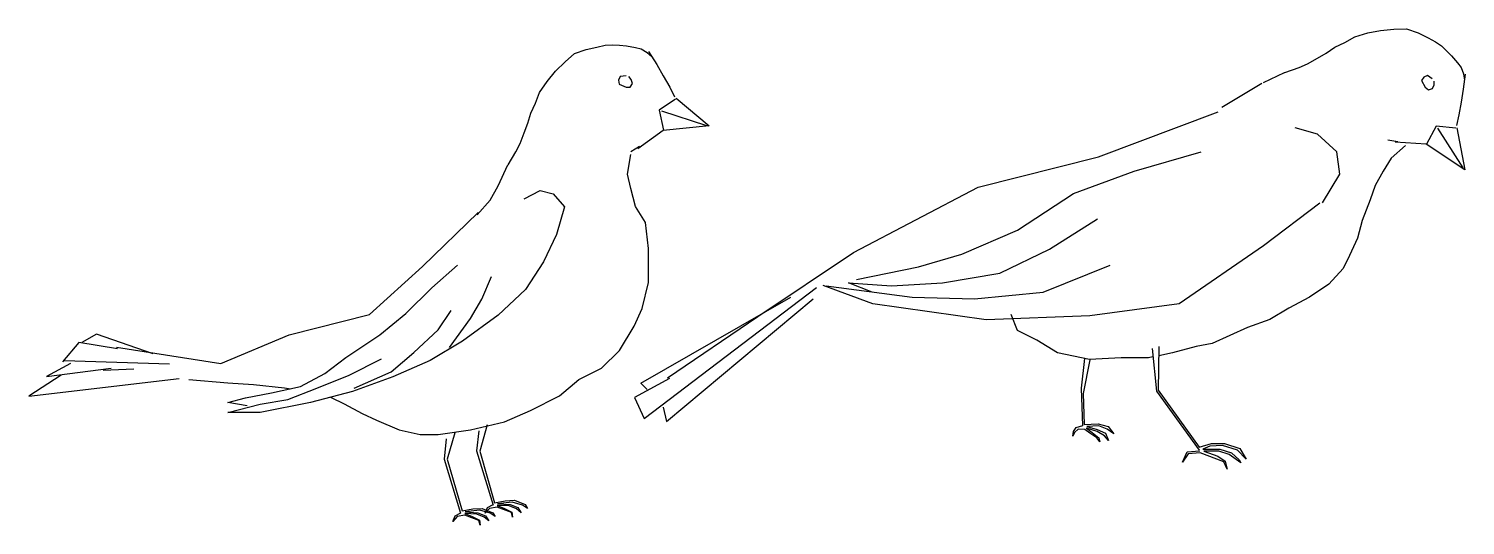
# Model space of a CAD drawing. Header units: millimetres. Extents: x -1479.783 to -1479.319, y 1780.476 to 1780.636.
import ezdxf

# ---------------------------------------------------------------- set-up
doc = ezdxf.new("R2010")
doc.units = ezdxf.units.MM
doc.header["$LTSCALE"] = 10
doc.layers.add('Animais', color=2, linetype='Continuous')

msp = doc.modelspace()

# ---------------------------------------------------------------- linework, layer by layer
at = {"layer": 'Animais'}
for p, q in [((-1479.34674, 1780.63568), (-1479.34244, 1780.6361)), ((-1479.34244, 1780.6361), (-1479.33839, 1780.63623)), ((-1479.33839, 1780.63623), (-1479.33459, 1780.63485)), ((-1479.36154, 1780.63027), (-1479.3583, 1780.63182)), ((-1479.3583, 1780.63182), (-1479.35509, 1780.63363)), ((-1479.35509, 1780.63363), (-1479.35087, 1780.63486)), ((-1479.35087, 1780.63486), (-1479.34674, 1780.63568)), ((-1479.33459, 1780.63485), (-1479.33145, 1780.63326)), ((-1479.33145, 1780.63326), (-1479.32902, 1780.63201)), ((-1479.32902, 1780.63201), (-1479.32713, 1780.6307)), ((-1479.61007, 1780.62552), (-1479.60701, 1780.6282)), ((-1479.60701, 1780.6282), (-1479.6032, 1780.62953)), ((-1479.6032, 1780.62953), (-1479.59976, 1780.6303)), ((-1479.59976, 1780.6303), (-1479.59709, 1780.63087)), ((-1479.59709, 1780.63087), (-1479.5948, 1780.63106)), ((-1479.5948, 1780.63106), (-1479.59251, 1780.63087)), ((-1479.59251, 1780.63087), (-1479.59022, 1780.63068)), ((-1479.59022, 1780.63068), (-1479.58736, 1780.63011)), ((-1479.58736, 1780.63011), (-1479.58545, 1780.62972)), ((-1479.58545, 1780.62972), (-1479.58354, 1780.62858)), ((-1479.58354, 1780.62858), (-1479.58201, 1780.62724)), ((-1479.58306, 1780.6289), (-1479.58045, 1780.62471)), ((-1479.37037, 1780.62492), (-1479.36716, 1780.62673)), ((-1479.36716, 1780.62673), (-1479.36434, 1780.62837)), ((-1479.36434, 1780.62837), (-1479.36154, 1780.63027)), ((-1479.32713, 1780.6307), (-1479.32548, 1780.6291)), ((-1479.32548, 1780.6291), (-1479.32383, 1780.6275)), ((-1479.32383, 1780.6275), (-1479.32198, 1780.62524)), ((-1479.61579, 1780.61922), (-1479.61312, 1780.62247)), ((-1479.61312, 1780.62247), (-1479.61007, 1780.62552)), ((-1479.58045, 1780.62471), (-1479.57836, 1780.62105)), ((-1479.38453, 1780.61884), (-1479.37779, 1780.62211)), ((-1479.37768, 1780.62203), (-1479.3731, 1780.6237)), ((-1479.3731, 1780.6237), (-1479.37037, 1780.62492)), ((-1479.32198, 1780.62524), (-1479.32074, 1780.62374)), ((-1479.32074, 1780.62374), (-1479.32, 1780.62164)), ((-1479.61827, 1780.61559), (-1479.61579, 1780.61922)), ((-1479.59223, 1780.62077), (-1479.5928, 1780.61965)), ((-1479.5928, 1780.61965), (-1479.59261, 1780.61833)), ((-1479.59261, 1780.61833), (-1479.59035, 1780.61739)), ((-1479.59035, 1780.62096), (-1479.59223, 1780.62077)), ((-1479.59035, 1780.61739), (-1479.58904, 1780.61739)), ((-1479.58866, 1780.61983), (-1479.58941, 1780.62077)), ((-1479.58904, 1780.61739), (-1479.58828, 1780.61852)), ((-1479.58828, 1780.61852), (-1479.58866, 1780.61983)), ((-1479.57836, 1780.62105), (-1479.57627, 1780.61739)), ((-1479.57627, 1780.61739), (-1479.5747, 1780.61425)), ((-1479.39801, 1780.61087), (-1479.38513, 1780.61861)), ((-1479.33282, 1780.62061), (-1479.33351, 1780.61947)), ((-1479.33351, 1780.61947), (-1479.33236, 1780.61731)), ((-1479.33166, 1780.62112), (-1479.33282, 1780.62061)), ((-1479.33009, 1780.62008), (-1479.33166, 1780.62112)), ((-1479.33004, 1780.61687), (-1479.3295, 1780.61813)), ((-1479.3295, 1780.61813), (-1479.32948, 1780.61933)), ((-1479.31943, 1780.62159), (-1479.32006, 1780.61669)), ((-1479.32, 1780.62164), (-1479.31966, 1780.61964)), ((-1479.61961, 1780.61215), (-1479.61827, 1780.61559)), ((-1479.57437, 1780.61343), (-1479.57963, 1780.60986)), ((-1479.57414, 1780.61379), (-1479.56355, 1780.60485)), ((-1479.33236, 1780.61731), (-1479.33134, 1780.61648)), ((-1479.33134, 1780.61648), (-1479.33004, 1780.61687)), ((-1479.32006, 1780.61669), (-1479.32077, 1780.61254)), ((-1479.62209, 1780.60566), (-1479.62113, 1780.6089)), ((-1479.62113, 1780.6089), (-1479.61961, 1780.61215)), ((-1479.57963, 1780.60986), (-1479.57832, 1780.60346)), ((-1479.57888, 1780.60967), (-1479.5644, 1780.60496)), ((-1479.43784, 1780.59487), (-1479.3992, 1780.60937)), ((-1479.32147, 1780.60838), (-1479.32225, 1780.60496)), ((-1479.32077, 1780.61254), (-1479.32147, 1780.60838)), ((-1479.62323, 1780.6026), (-1479.62209, 1780.60566)), ((-1479.56355, 1780.60485), (-1479.57842, 1780.60336)), ((-1479.3671, 1780.60211), (-1479.37431, 1780.60417)), ((-1479.32885, 1780.60469), (-1479.33189, 1780.59891)), ((-1479.32251, 1780.60412), (-1479.32885, 1780.60469)), ((-1479.32838, 1780.60407), (-1479.32017, 1780.59125)), ((-1479.32211, 1780.60425), (-1479.31958, 1780.59062)), ((-1479.6259, 1780.59649), (-1479.62457, 1780.59916)), ((-1479.62457, 1780.59916), (-1479.62323, 1780.6026)), ((-1479.57842, 1780.60336), (-1479.58659, 1780.59746)), ((-1479.36091, 1780.59643), (-1479.3671, 1780.60211)), ((-1479.34119, 1780.59972), (-1479.34445, 1780.6002)), ((-1479.33202, 1780.5989), (-1479.34209, 1780.59952)), ((-1479.31958, 1780.59062), (-1479.33202, 1780.5989)), ((-1479.62839, 1780.59229), (-1479.6259, 1780.59649)), ((-1479.58988, 1780.58928), (-1479.58883, 1780.59555)), ((-1479.58603, 1780.59819), (-1479.58885, 1780.59649)), ((-1479.47665, 1780.58503), (-1479.43784, 1780.59487)), ((-1479.42635, 1780.59025), (-1479.40471, 1780.59643)), ((-1479.35988, 1780.58922), (-1479.36091, 1780.59643)), ((-1479.34339, 1780.59437), (-1479.34597, 1780.59025)), ((-1479.33875, 1780.5985), (-1479.34339, 1780.59437)), ((-1479.63166, 1780.58548), (-1479.62853, 1780.59228)), ((-1479.44593, 1780.58303), (-1479.42635, 1780.59025)), ((-1479.34597, 1780.59025), (-1479.34854, 1780.58561)), ((-1479.63427, 1780.58078), (-1479.63166, 1780.58548)), ((-1479.58883, 1780.58457), (-1479.58988, 1780.58928)), ((-1479.51691, 1780.56394), (-1479.47665, 1780.58503)), ((-1479.36555, 1780.57993), (-1479.35988, 1780.58922)), ((-1479.34854, 1780.58561), (-1479.35009, 1780.58097)), ((-1479.63846, 1780.57607), (-1479.63427, 1780.58078)), ((-1479.6233, 1780.5813), (-1479.61808, 1780.58392)), ((-1479.61808, 1780.58392), (-1479.6139, 1780.58287)), ((-1479.6139, 1780.58287), (-1479.61024, 1780.57869)), ((-1479.58726, 1780.57882), (-1479.58883, 1780.58457)), ((-1479.46397, 1780.57117), (-1479.44593, 1780.58303)), ((-1479.35009, 1780.58097), (-1479.35267, 1780.57426)), ((-1479.65607, 1780.55942), (-1479.63806, 1780.57689)), ((-1479.61024, 1780.57869), (-1479.61285, 1780.56979)), ((-1479.58413, 1780.57359), (-1479.58726, 1780.57882)), ((-1479.36638, 1780.57981), (-1479.38452, 1780.56608)), ((-1479.58308, 1780.56522), (-1479.58413, 1780.57359)), ((-1479.482, 1780.56343), (-1479.46397, 1780.57117)), ((-1479.45366, 1780.56498), (-1479.4382, 1780.57478)), ((-1479.35267, 1780.57426), (-1479.35421, 1780.56859)), ((-1479.61285, 1780.56979), (-1479.61703, 1780.5609)), ((-1479.35421, 1780.56859), (-1479.35679, 1780.56292)), ((-1479.58308, 1780.55423), (-1479.58308, 1780.56522)), ((-1479.54785, 1780.54319), (-1479.51691, 1780.56394)), ((-1479.49592, 1780.55931), (-1479.482, 1780.56343)), ((-1479.46964, 1780.55725), (-1479.45366, 1780.56498)), ((-1479.38452, 1780.56608), (-1479.41181, 1780.54734)), ((-1479.35679, 1780.56292), (-1479.35885, 1780.55879)), ((-1479.67321, 1780.54386), (-1479.65607, 1780.55942)), ((-1479.65309, 1780.55253), (-1479.64473, 1780.55986)), ((-1479.61703, 1780.5609), (-1479.62278, 1780.55201)), ((-1479.51601, 1780.55518), (-1479.49592, 1780.55931)), ((-1479.48819, 1780.55415), (-1479.46964, 1780.55725)), ((-1479.45572, 1780.55106), (-1479.43408, 1780.55982)), ((-1479.35885, 1780.55879), (-1479.36349, 1780.55364)), ((-1479.66145, 1780.54417), (-1479.65309, 1780.55253)), ((-1479.63689, 1780.54887), (-1479.63375, 1780.5562)), ((-1479.58517, 1780.54586), (-1479.58308, 1780.55423)), ((-1479.58455, 1780.51032), (-1479.52889, 1780.55261)), ((-1479.51069, 1780.54738), (-1479.52677, 1780.55331)), ((-1479.5258, 1780.55312), (-1479.49798, 1780.54951)), ((-1479.51086, 1780.55106), (-1479.51859, 1780.55415)), ((-1479.51859, 1780.55415), (-1479.50468, 1780.55312)), ((-1479.50468, 1780.55312), (-1479.48819, 1780.55415)), ((-1479.36349, 1780.55364), (-1479.36967, 1780.54951)), ((-1479.64055, 1780.5426), (-1479.63689, 1780.54887)), ((-1479.62278, 1780.55201), (-1479.63166, 1780.54364)), ((-1479.58558, 1780.52167), (-1479.53714, 1780.54951)), ((-1479.57733, 1780.50929), (-1479.52993, 1780.549)), ((-1479.49798, 1780.54951), (-1479.47788, 1780.549)), ((-1479.47788, 1780.549), (-1479.45572, 1780.55106)), ((-1479.36967, 1780.54951), (-1479.37637, 1780.5459)), ((-1479.69909, 1780.53729), (-1479.67321, 1780.54386)), ((-1479.66981, 1780.53737), (-1479.66145, 1780.54417)), ((-1479.651, 1780.53894), (-1479.64682, 1780.54521)), ((-1479.63166, 1780.54364), (-1479.64316, 1780.53527)), ((-1479.58779, 1780.54011), (-1479.58517, 1780.54586)), ((-1479.57696, 1780.52345), (-1479.54785, 1780.54319)), ((-1479.47412, 1780.54221), (-1479.51069, 1780.54738)), ((-1479.44058, 1780.54346), (-1479.47412, 1780.54221)), ((-1479.46397, 1780.53868), (-1479.46603, 1780.54384)), ((-1479.41181, 1780.54734), (-1479.44058, 1780.54346)), ((-1479.37637, 1780.5459), (-1479.38255, 1780.54229)), ((-1479.65883, 1780.53161), (-1479.651, 1780.53894)), ((-1479.64734, 1780.53318), (-1479.64055, 1780.5426)), ((-1479.59249, 1780.53227), (-1479.58779, 1780.54011)), ((-1479.45779, 1780.53559), (-1479.46397, 1780.53868)), ((-1479.38977, 1780.53971), (-1479.4011, 1780.53456)), ((-1479.38255, 1780.54229), (-1479.38977, 1780.53971)), ((-1479.76705, 1780.53488), (-1479.77228, 1780.5286)), ((-1479.75451, 1780.53279), (-1479.76705, 1780.53488)), ((-1479.76131, 1780.5375), (-1479.76601, 1780.53488)), ((-1479.74301, 1780.53122), (-1479.76131, 1780.5375)), ((-1479.72113, 1780.52808), (-1479.69909, 1780.53729)), ((-1479.68078, 1780.53004), (-1479.66981, 1780.53737)), ((-1479.64316, 1780.53527), (-1479.65361, 1780.529)), ((-1479.45109, 1780.53146), (-1479.45779, 1780.53559)), ((-1479.4011, 1780.53456), (-1479.40626, 1780.53353)), ((-1479.75491, 1780.53335), (-1479.72113, 1780.52808)), ((-1479.68757, 1780.52481), (-1479.68078, 1780.53004)), ((-1479.67974, 1780.52429), (-1479.66929, 1780.52952)), ((-1479.66615, 1780.52534), (-1479.65883, 1780.53161)), ((-1479.59824, 1780.52651), (-1479.59249, 1780.53227)), ((-1479.44078, 1780.5294), (-1479.45109, 1780.53146)), ((-1479.44232, 1780.52971), (-1479.44344, 1780.52004)), ((-1479.43048, 1780.52992), (-1479.44078, 1780.5294)), ((-1479.42172, 1780.52992), (-1479.43048, 1780.52992)), ((-1479.42026, 1780.53021), (-1479.42172, 1780.52992)), ((-1479.42053, 1780.5329), (-1479.41915, 1780.51908)), ((-1479.41835, 1780.53358), (-1479.41856, 1780.51939)), ((-1479.41399, 1780.53146), (-1479.41839, 1780.53058)), ((-1479.40626, 1780.53353), (-1479.41399, 1780.53146)), ((-1479.76967, 1780.52808), (-1479.77751, 1780.5239)), ((-1479.77751, 1780.5239), (-1479.7566, 1780.52651)), ((-1479.77171, 1780.529), (-1479.73774, 1780.52795)), ((-1479.75916, 1780.52586), (-1479.74924, 1780.52638)), ((-1479.69541, 1780.52063), (-1479.68757, 1780.52481)), ((-1479.67817, 1780.52011), (-1479.66615, 1780.52534)), ((-1479.65361, 1780.529), (-1479.66563, 1780.52377)), ((-1479.60556, 1780.52285), (-1479.59824, 1780.52651)), ((-1479.44058, 1780.5292), (-1479.44275, 1780.51837)), ((-1479.77275, 1780.52429), (-1479.7832, 1780.51749)), ((-1479.7832, 1780.51749), (-1479.7346, 1780.52325)), ((-1479.73151, 1780.52285), (-1479.71897, 1780.5218)), ((-1479.71897, 1780.5218), (-1479.71061, 1780.52128)), ((-1479.71061, 1780.52128), (-1479.70068, 1780.52024)), ((-1479.70482, 1780.51854), (-1479.69541, 1780.52063)), ((-1479.70068, 1780.52024), (-1479.69873, 1780.51989)), ((-1479.69959, 1780.51645), (-1479.69019, 1780.52011)), ((-1479.69019, 1780.52011), (-1479.67974, 1780.52429)), ((-1479.66563, 1780.52377), (-1479.67869, 1780.51906)), ((-1479.61183, 1780.51762), (-1479.60556, 1780.52285)), ((-1479.5763, 1780.52321), (-1479.58764, 1780.51703)), ((-1479.58351, 1780.51961), (-1479.58558, 1780.52167)), ((-1479.44344, 1780.52004), (-1479.44299, 1780.50793)), ((-1479.71893, 1780.5154), (-1479.71318, 1780.51697)), ((-1479.71266, 1780.51435), (-1479.71893, 1780.5154)), ((-1479.71318, 1780.51697), (-1479.70482, 1780.51854)), ((-1479.70848, 1780.51488), (-1479.69959, 1780.51645)), ((-1479.69228, 1780.5154), (-1479.70848, 1780.51226)), ((-1479.67869, 1780.51906), (-1479.69228, 1780.5154)), ((-1479.68576, 1780.51716), (-1479.68552, 1780.5171)), ((-1479.68552, 1780.5171), (-1479.68134, 1780.51501)), ((-1479.62124, 1780.51291), (-1479.61183, 1780.51762)), ((-1479.58764, 1780.51703), (-1479.58455, 1780.51032)), ((-1479.44275, 1780.51837), (-1479.44241, 1780.50837)), ((-1479.41915, 1780.51908), (-1479.40538, 1780.5)), ((-1479.41856, 1780.51939), (-1479.40531, 1780.50105)), ((-1479.71893, 1780.51226), (-1479.70848, 1780.51488)), ((-1479.70848, 1780.51226), (-1479.71893, 1780.51226)), ((-1479.68134, 1780.51501), (-1479.67559, 1780.51187)), ((-1479.67559, 1780.51187), (-1479.67089, 1780.50977)), ((-1479.6296, 1780.50925), (-1479.62124, 1780.51291)), ((-1479.57836, 1780.51393), (-1479.57733, 1780.50929)), ((-1479.67089, 1780.50977), (-1479.66357, 1780.50664)), ((-1479.66357, 1780.50664), (-1479.65678, 1780.50507)), ((-1479.65103, 1780.50507), (-1479.64057, 1780.50664)), ((-1479.64057, 1780.50664), (-1479.6296, 1780.50925)), ((-1479.63794, 1780.50635), (-1479.63863, 1780.4998)), ((-1479.63524, 1780.50826), (-1479.63762, 1780.4997)), ((-1479.44591, 1780.50604), (-1479.44508, 1780.50737)), ((-1479.44441, 1780.50687), (-1479.44558, 1780.50571)), ((-1479.44508, 1780.50737), (-1479.44291, 1780.50804)), ((-1479.44225, 1780.50671), (-1479.44441, 1780.50687)), ((-1479.44241, 1780.50837), (-1479.43792, 1780.50854)), ((-1479.44058, 1780.50554), (-1479.44225, 1780.50671)), ((-1479.43825, 1780.50604), (-1479.44175, 1780.50721)), ((-1479.44175, 1780.50721), (-1479.43992, 1780.50571)), ((-1479.43775, 1780.50787), (-1479.44158, 1780.50771)), ((-1479.44158, 1780.50771), (-1479.43825, 1780.50671)), ((-1479.43825, 1780.50671), (-1479.43559, 1780.50554)), ((-1479.43792, 1780.50854), (-1479.43476, 1780.50771)), ((-1479.43509, 1780.50687), (-1479.43775, 1780.50787)), ((-1479.43293, 1780.50537), (-1479.43509, 1780.50687)), ((-1479.43476, 1780.50771), (-1479.43293, 1780.50537)), ((-1479.65678, 1780.50507), (-1479.65103, 1780.50507)), ((-1479.64839, 1780.50374), (-1479.64908, 1780.49718)), ((-1479.64569, 1780.50564), (-1479.64807, 1780.49709)), ((-1479.44608, 1780.50454), (-1479.44591, 1780.50604)), ((-1479.44558, 1780.50571), (-1479.44608, 1780.50454)), ((-1479.43842, 1780.50404), (-1479.44058, 1780.50554)), ((-1479.43992, 1780.50571), (-1479.43775, 1780.50404)), ((-1479.43742, 1780.50271), (-1479.43842, 1780.50404)), ((-1479.43592, 1780.50471), (-1479.43825, 1780.50604)), ((-1479.43775, 1780.50404), (-1479.43742, 1780.50271)), ((-1479.43459, 1780.50321), (-1479.43592, 1780.50471)), ((-1479.43559, 1780.50554), (-1479.43459, 1780.50321)), ((-1479.40531, 1780.50105), (-1479.4014, 1780.50223)), ((-1479.39783, 1780.50156), (-1479.40191, 1780.50139)), ((-1479.4014, 1780.50223), (-1479.39715, 1780.50223)), ((-1479.39291, 1780.50003), (-1479.39783, 1780.50156)), ((-1479.39715, 1780.50223), (-1479.39223, 1780.50054)), ((-1479.64908, 1780.49718), (-1479.64376, 1780.47966)), ((-1479.64807, 1780.49709), (-1479.6433, 1780.4804)), ((-1479.63863, 1780.4998), (-1479.63331, 1780.48227)), ((-1479.63762, 1780.4997), (-1479.63285, 1780.48302)), ((-1479.41075, 1780.49612), (-1479.40922, 1780.49952)), ((-1479.40888, 1780.49884), (-1479.41075, 1780.49612)), ((-1479.40922, 1780.49952), (-1479.40514, 1780.49986)), ((-1479.40497, 1780.49918), (-1479.40888, 1780.49884)), ((-1479.39732, 1780.49629), (-1479.40497, 1780.49918)), ((-1479.40191, 1780.50139), (-1479.40412, 1780.50037)), ((-1479.40412, 1780.50037), (-1479.39868, 1780.50037)), ((-1479.39902, 1780.49969), (-1479.40378, 1780.49969)), ((-1479.40378, 1780.49969), (-1479.39936, 1780.49816)), ((-1479.39936, 1780.49816), (-1479.39698, 1780.49646)), ((-1479.39563, 1780.49867), (-1479.39902, 1780.49969)), ((-1479.39868, 1780.50037), (-1479.39495, 1780.49918)), ((-1479.39189, 1780.49595), (-1479.39563, 1780.49867)), ((-1479.39495, 1780.49918), (-1479.3924, 1780.49697)), ((-1479.39019, 1780.49714), (-1479.39291, 1780.50003)), ((-1479.3924, 1780.49697), (-1479.39189, 1780.49595)), ((-1479.39223, 1780.50054), (-1479.39019, 1780.49714)), ((-1479.3963, 1780.49391), (-1479.39732, 1780.49629)), ((-1479.39698, 1780.49646), (-1479.3963, 1780.49391)), ((-1479.63285, 1780.48302), (-1479.62935, 1780.48372)), ((-1479.62711, 1780.4833), (-1479.63187, 1780.48274)), ((-1479.62935, 1780.48372), (-1479.62641, 1780.48386)), ((-1479.62374, 1780.48232), (-1479.62711, 1780.4833)), ((-1479.62641, 1780.48386), (-1479.6229, 1780.48246)), ((-1479.64625, 1780.47704), (-1479.64555, 1780.47886)), ((-1479.64485, 1780.47858), (-1479.64625, 1780.47704)), ((-1479.64555, 1780.47886), (-1479.64373, 1780.47984)), ((-1479.64246, 1780.479), (-1479.64485, 1780.47858)), ((-1479.6433, 1780.4804), (-1479.6398, 1780.4811)), ((-1479.63854, 1780.47942), (-1479.64246, 1780.47956)), ((-1479.64246, 1780.47956), (-1479.64008, 1780.47858)), ((-1479.63784, 1780.47732), (-1479.64246, 1780.479)), ((-1479.63756, 1780.48068), (-1479.64232, 1780.48012)), ((-1479.64232, 1780.48012), (-1479.63826, 1780.47984)), ((-1479.64008, 1780.47858), (-1479.6377, 1780.47746)), ((-1479.6398, 1780.4811), (-1479.63686, 1780.48124)), ((-1479.63616, 1780.47844), (-1479.63854, 1780.47942)), ((-1479.63826, 1780.47984), (-1479.63574, 1780.47886)), ((-1479.6342, 1780.4797), (-1479.63756, 1780.48068)), ((-1479.63686, 1780.48124), (-1479.63336, 1780.47984)), ((-1479.63462, 1780.47718), (-1479.63616, 1780.47844)), ((-1479.6358, 1780.47965), (-1479.6351, 1780.48148)), ((-1479.6344, 1780.4812), (-1479.6358, 1780.47965)), ((-1479.63574, 1780.47886), (-1479.63462, 1780.47718)), ((-1479.6351, 1780.48148), (-1479.63327, 1780.48246)), ((-1479.63201, 1780.48162), (-1479.6344, 1780.4812)), ((-1479.63265, 1780.47858), (-1479.6342, 1780.4797)), ((-1479.63336, 1780.47984), (-1479.63265, 1780.47858)), ((-1479.63201, 1780.48218), (-1479.62963, 1780.4812)), ((-1479.62809, 1780.48204), (-1479.63201, 1780.48218)), ((-1479.62739, 1780.47993), (-1479.63201, 1780.48162)), ((-1479.63187, 1780.48274), (-1479.62781, 1780.48246)), ((-1479.62963, 1780.4812), (-1479.62725, 1780.48007)), ((-1479.62571, 1780.48106), (-1479.62809, 1780.48204)), ((-1479.62781, 1780.48246), (-1479.62529, 1780.48148)), ((-1479.62697, 1780.47839), (-1479.62739, 1780.47993)), ((-1479.62725, 1780.48007), (-1479.62697, 1780.47839)), ((-1479.62417, 1780.47979), (-1479.62571, 1780.48106)), ((-1479.62529, 1780.48148), (-1479.62417, 1780.47979)), ((-1479.6222, 1780.4812), (-1479.62374, 1780.48232)), ((-1479.6229, 1780.48246), (-1479.6222, 1780.4812)), ((-1479.63742, 1780.47578), (-1479.63784, 1780.47732)), ((-1479.6377, 1780.47746), (-1479.63742, 1780.47578))]:
    msp.add_line(p, q, dxfattribs=at)

doc.saveas('drawing.dxf')
